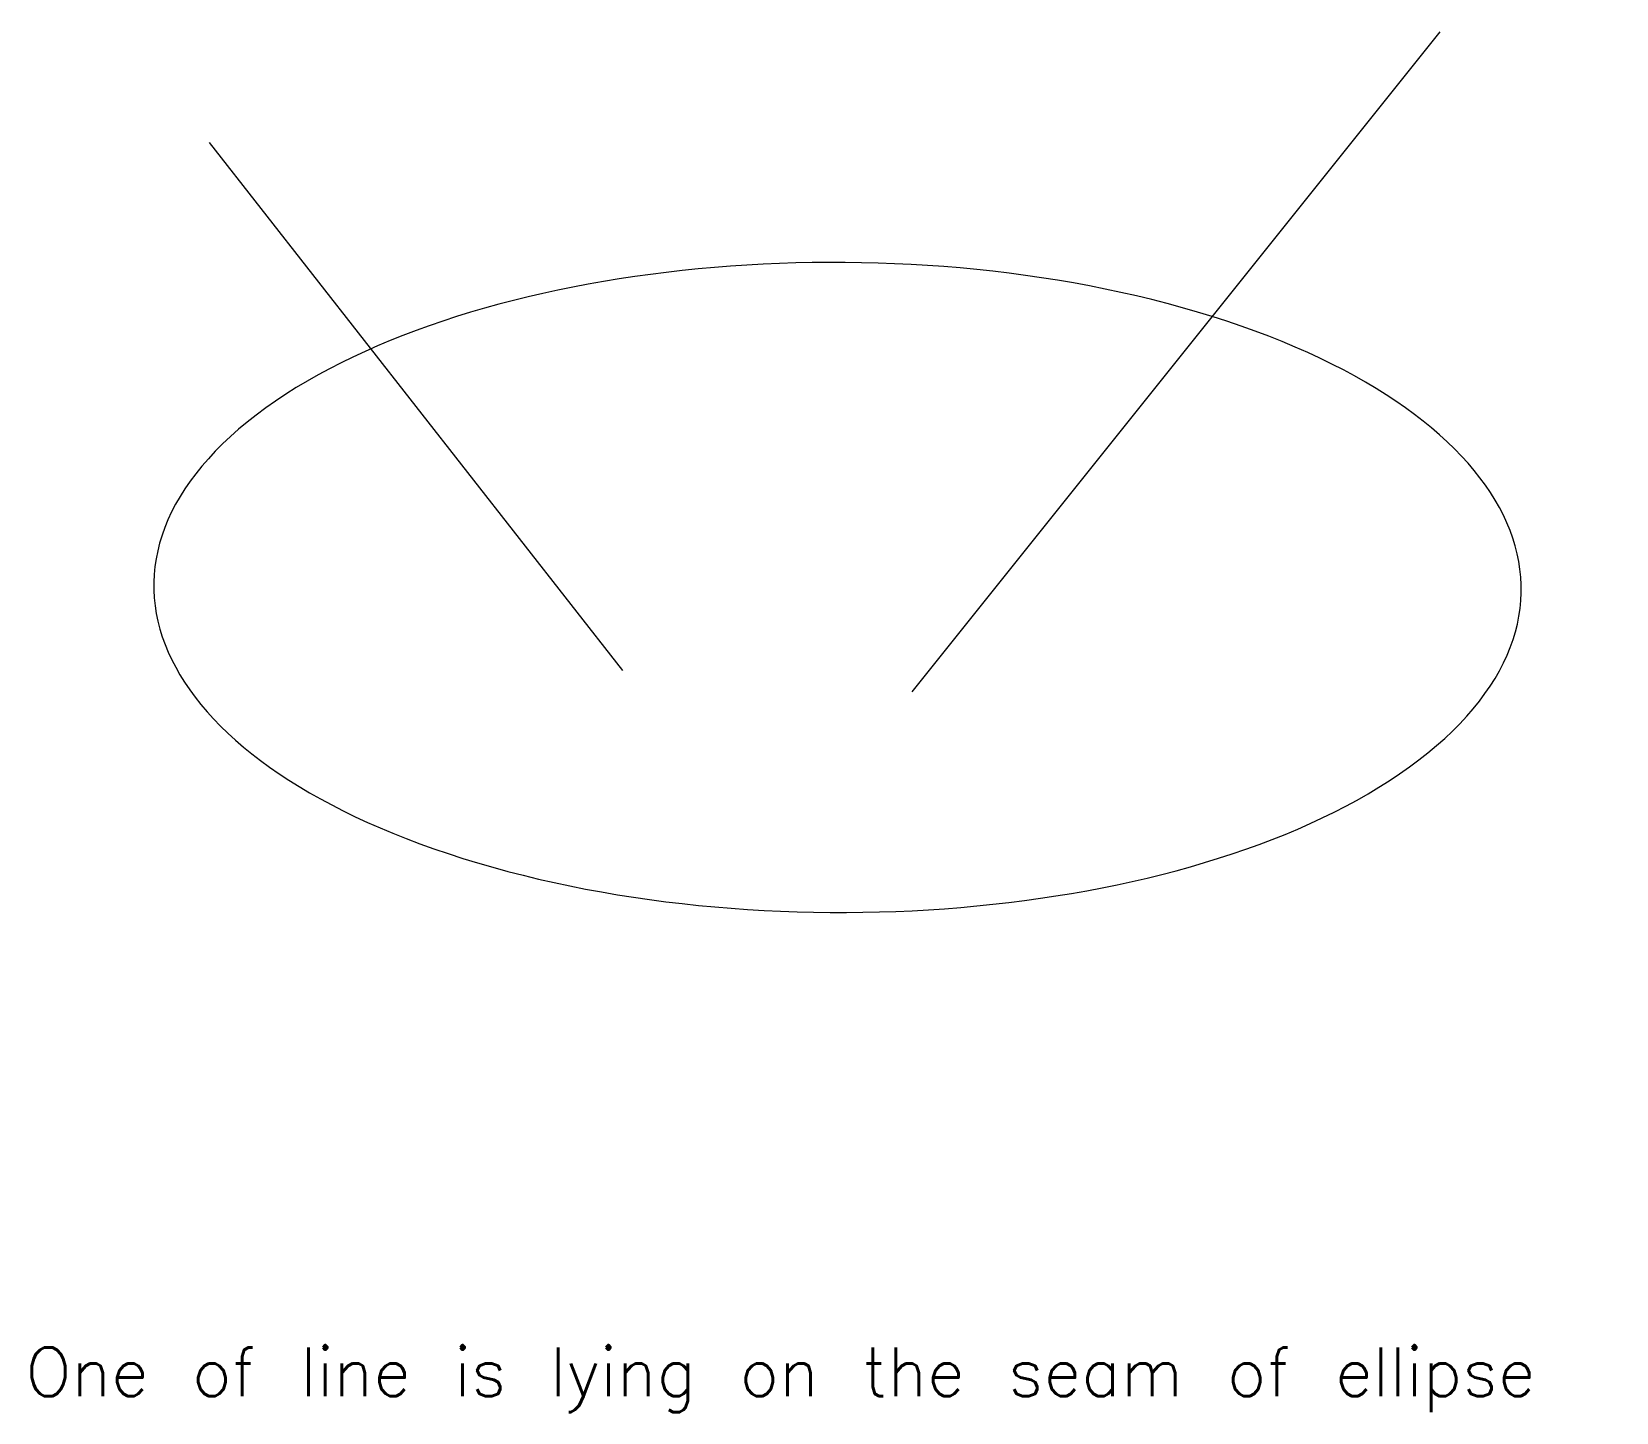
# Model space of a CAD drawing. Extents: x 3.36 to 9.86, y 1.98 to 7.65.
import ezdxf

# ---------------------------------------------------------------- set-up
doc = ezdxf.new("R2010")
doc.units = 0
doc.header["$MEASUREMENT"] = 0
doc.layers.get('0').update_dxf_attribs({"linetype": 'CONTINUOUS'})
doc.styles.get("Standard").update_dxf_attribs({"font": 'TXT.SHX'})

msp = doc.modelspace()

# ---------------------------------------------------------------- linework, layer by layer
at = {"lineweight": 0}
for p, q in [((6.9734, 4.9371), (9.1416, 7.6474)), ((4.0883, 7.1928), (5.7844, 5.0246))]:
    msp.add_line(p, q, dxfattribs=at)
msp.add_ellipse((6.6674, 5.3655), major_axis=(-2.8065, 0.0087), ratio=0.47542, start_param=4.133669, end_param=10.416854, dxfattribs=at)

# ---------------------------------------------------------------- texts
msp.add_text('One of line is lying on the seam of ellipse', height=0.2, dxfattribs=at).set_placement((3.3336, 2.0456))

doc.saveas('drawing.dxf')
